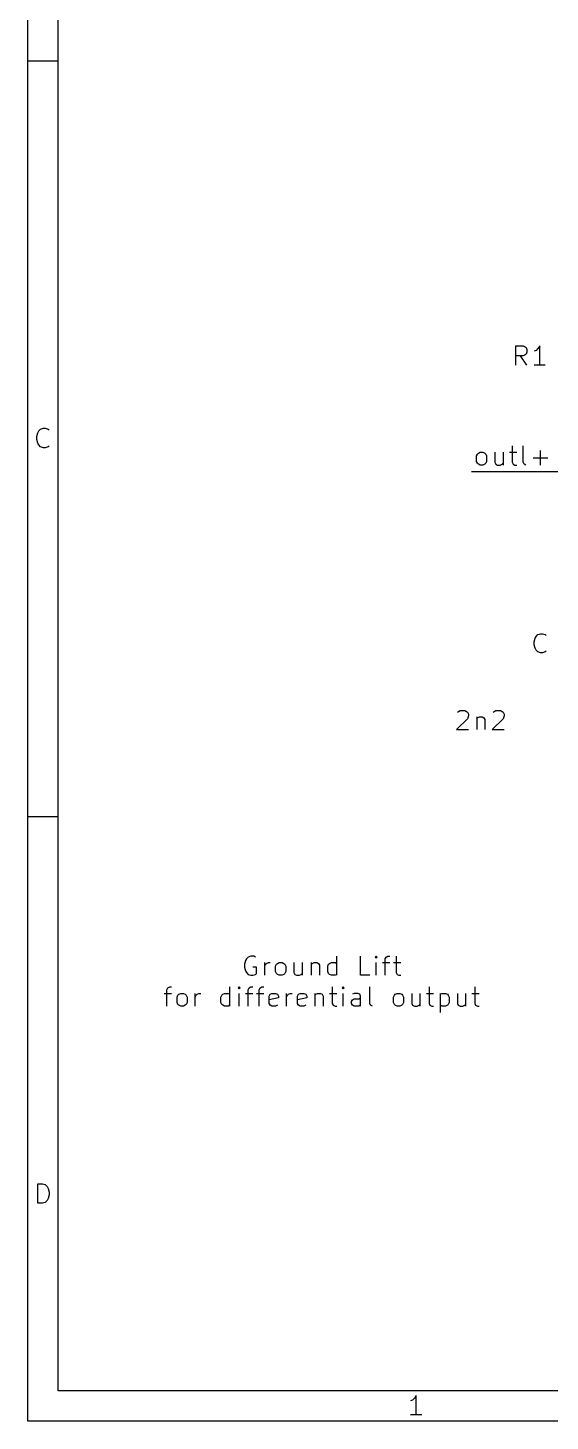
# Model space of a CAD drawing. Header units: millimetres. Extents: x 10 to 287, y -200 to -10.
# Drawn here: x 10 to 44.6, y -200 to -107.8 of the extents above; entities that cross this region are included whole.
import ezdxf

# ---------------------------------------------------------------- set-up
doc = ezdxf.new("R2010")
doc.units = ezdxf.units.MM
for name, color, linetype in [('GREENSIXTYFIVE', 129, 'CONTINUOUS'), ('LIGHTBLUE', 172, 'CONTINUOUS'), ('LIGHTGREEN', 92, 'CONTINUOUS'), ('RED', 14, 'CONTINUOUS'), ('REDSIX', 19, 'CONTINUOUS')]:
    doc.layers.add(name, color=color, linetype=linetype)

msp = doc.modelspace()

# ---------------------------------------------------------------- linework, layer by layer
at = {"layer": 'GREENSIXTYFIVE', "linetype": 'CONTINUOUS'}
for p, q in [((42.3235, -130.1192), (42.3235, -128.8492)), ((42.3235, -128.8492), (42.8073, -128.8492)), ((42.8073, -128.8492), (42.9283, -128.9097)), ((42.9283, -128.9097), (42.9888, -128.9702)), ((42.9888, -128.9702), (43.0492, -129.0911)), ((43.775, -129.0307), (43.654, -129.1516)), ((43.8959, -128.8492), (43.775, -129.0307)), ((43.8959, -130.1192), (43.8959, -128.8492)), ((42.8073, -129.5145), (42.3235, -129.5145)), ((43.0492, -130.1192), (42.6259, -129.5145)), ((42.9283, -129.454), (42.8073, -129.5145)), ((42.9888, -129.3935), (42.9283, -129.454)), ((43.0492, -129.2726), (42.9888, -129.3935)), ((43.0492, -129.0911), (43.0492, -129.2726)), ((43.654, -129.1516), (43.5331, -129.2121)), ((44.2588, -130.1192), (43.5331, -130.1192)), ((43.5331, -148.4435), (43.5935, -148.2016)), ((43.5935, -148.2016), (43.654, -148.0807)), ((43.654, -148.0807), (43.775, -147.9597)), ((43.775, -147.9597), (43.9564, -147.8992)), ((43.9564, -147.8992), (44.0773, -147.8992)), ((44.0773, -147.8992), (44.2588, -147.9597)), ((44.2588, -147.9597), (44.3192, -148.0202)), ((43.5331, -148.6249), (43.5331, -148.4435)), ((43.5935, -148.8668), (43.5331, -148.6249)), ((43.654, -148.9878), (43.5935, -148.8668)), ((43.775, -149.1088), (43.654, -148.9878)), ((43.9564, -149.1692), (43.775, -149.1088)), ((44.0773, -149.1692), (43.9564, -149.1692)), ((44.2588, -149.1088), (44.0773, -149.1692)), ((44.3192, -149.0483), (44.2588, -149.1088)), ((38.4531, -153.1002), (38.5135, -153.0397)), ((38.5135, -153.0397), (38.6345, -152.9792)), ((38.6345, -152.9792), (38.9369, -152.9792)), ((38.9369, -152.9792), (39.0578, -153.0397)), ((39.0578, -153.0397), (39.1183, -153.1002)), ((40.8116, -153.1002), (40.872, -153.0397)), ((40.872, -153.0397), (40.993, -152.9792)), ((40.993, -152.9792), (41.2954, -152.9792)), ((41.2954, -152.9792), (41.4163, -153.0397)), ((41.4163, -153.0397), (41.4768, -153.1002)), ((39.1183, -153.5235), (38.3926, -154.2492)), ((39.1183, -153.1002), (39.1788, -153.2211)), ((39.1788, -153.3421), (39.1183, -153.5235)), ((39.1788, -153.2211), (39.1788, -153.3421)), ((39.723, -153.4026), (39.723, -154.2492)), ((39.723, -153.5235), (39.7835, -153.463)), ((39.7835, -153.463), (39.9045, -153.4026)), ((39.9045, -153.4026), (40.0859, -153.4026)), ((40.0859, -153.4026), (40.2068, -153.463)), ((40.2068, -153.463), (40.2673, -153.584)), ((40.2673, -153.584), (40.2673, -154.2492)), ((41.4768, -153.5235), (40.7511, -154.2492)), ((41.4768, -153.1002), (41.5373, -153.2211)), ((41.5373, -153.3421), (41.4768, -153.5235)), ((41.5373, -153.2211), (41.5373, -153.3421)), ((38.3926, -154.2492), (39.1788, -154.2492)), ((40.7511, -154.2492), (41.5373, -154.2492))]:
    msp.add_line(p, q, dxfattribs=at)
at = {"layer": 'LIGHTBLUE', "linetype": 'CONTINUOUS'}
for p, q in [((24.4143, -169.5353), (24.3539, -169.7772)), ((24.4748, -169.4144), (24.4143, -169.5353)), ((24.5958, -169.2934), (24.4748, -169.4144)), ((24.7772, -169.2329), (24.5958, -169.2934)), ((24.9586, -169.2329), (24.7772, -169.2329)), ((25.0796, -169.2934), (24.9586, -169.2329)), ((30.4618, -170.5029), (30.4618, -169.2329)), ((32.0341, -170.5029), (32.0341, -169.2329)), ((33.0622, -169.2329), (33.0018, -169.2934)), ((33.0018, -169.2934), (33.0622, -169.3539)), ((33.1227, -169.2934), (33.0622, -169.2329)), ((33.0622, -169.2329), (33.0622, -169.3539)), ((33.0622, -169.3539), (33.1227, -169.2934)), ((33.667, -169.4144), (33.7275, -169.2934)), ((33.667, -170.5029), (33.667, -169.4144)), ((33.7275, -169.2934), (33.8485, -169.2329)), ((33.8485, -169.2329), (33.9694, -169.2329)), ((34.3927, -169.2329), (34.3927, -170.3215)), ((24.3539, -169.7772), (24.3539, -169.9586)), ((24.3539, -169.9586), (24.4143, -170.2005)), ((24.4143, -170.2005), (24.4748, -170.3215)), ((24.4748, -170.3215), (24.5958, -170.4425)), ((24.5958, -170.4425), (24.7772, -170.5029)), ((24.7772, -170.5029), (24.8981, -170.5029)), ((25.14, -169.9586), (24.8981, -169.9586)), ((24.8981, -170.5029), (25.0796, -170.4425)), ((25.0796, -170.4425), (25.14, -170.382)), ((25.14, -170.382), (25.14, -169.9586)), ((25.6843, -170.5029), (25.6843, -169.6563)), ((25.6843, -169.8982), (25.7448, -169.7772)), ((25.7448, -169.7772), (25.8053, -169.7167)), ((25.8053, -169.7167), (25.9262, -169.6563)), ((25.9262, -169.6563), (26.0472, -169.6563)), ((26.4101, -169.8982), (26.4705, -169.7772)), ((26.4101, -170.261), (26.4101, -169.8982)), ((26.4705, -170.382), (26.4101, -170.261)), ((26.4705, -169.7772), (26.531, -169.7167)), ((26.531, -170.4425), (26.4705, -170.382)), ((26.531, -169.7167), (26.652, -169.6563)), ((26.652, -170.5029), (26.531, -170.4425)), ((26.652, -169.6563), (26.8334, -169.6563)), ((26.8334, -170.5029), (26.652, -170.5029)), ((26.8334, -169.6563), (26.9543, -169.7167)), ((26.9543, -170.4425), (26.8334, -170.5029)), ((26.9543, -169.7167), (27.0148, -169.7772)), ((27.0148, -170.382), (26.9543, -170.4425)), ((27.0148, -169.7772), (27.0753, -169.8982)), ((27.0753, -170.261), (27.0148, -170.382)), ((27.0753, -169.8982), (27.0753, -170.261)), ((27.6195, -169.6563), (27.6195, -170.3215)), ((27.6195, -170.3215), (27.68, -170.4425)), ((27.68, -170.4425), (27.801, -170.5029)), ((27.801, -170.5029), (27.9824, -170.5029)), ((27.9824, -170.5029), (28.1033, -170.4425)), ((28.1033, -170.4425), (28.1638, -170.382)), ((28.1638, -169.6563), (28.1638, -170.5029)), ((28.7685, -169.6563), (28.7685, -170.5029)), ((28.7685, -169.7772), (28.829, -169.7167)), ((28.829, -169.7167), (28.95, -169.6563)), ((28.95, -169.6563), (29.1314, -169.6563)), ((29.1314, -169.6563), (29.2523, -169.7167)), ((29.2523, -169.7167), (29.3128, -169.8377)), ((29.3128, -169.8377), (29.3128, -170.5029)), ((29.8571, -169.8982), (29.9175, -169.7772)), ((29.8571, -170.261), (29.8571, -169.8982)), ((29.9175, -170.382), (29.8571, -170.261)), ((29.9175, -169.7772), (29.978, -169.7167)), ((29.978, -170.4425), (29.9175, -170.382)), ((29.978, -169.7167), (30.099, -169.6563)), ((30.099, -170.5029), (29.978, -170.4425)), ((30.099, -169.6563), (30.3409, -169.6563)), ((30.3409, -170.5029), (30.099, -170.5029)), ((30.3409, -169.6563), (30.4618, -169.7167)), ((30.4618, -170.4425), (30.3409, -170.5029)), ((32.6389, -170.5029), (32.0341, -170.5029)), ((33.0622, -170.5029), (33.0622, -169.6563)), ((33.4856, -169.6563), (33.9694, -169.6563)), ((34.2113, -169.6563), (34.6951, -169.6563)), ((34.3927, -170.3215), (34.4532, -170.4425)), ((34.4532, -170.4425), (34.5742, -170.5029)), ((34.5742, -170.5029), (34.6951, -170.5029)), ((19.2134, -171.459), (19.2739, -171.338)), ((19.2134, -172.5475), (19.2134, -171.459)), ((19.2739, -171.338), (19.3949, -171.2775)), ((19.3949, -171.2775), (19.5158, -171.2775)), ((23.3862, -172.5475), (23.3862, -171.2775)), ((23.9909, -171.2775), (23.9305, -171.338)), ((23.9305, -171.338), (23.9909, -171.3985)), ((24.0514, -171.338), (23.9909, -171.2775)), ((23.9909, -171.2775), (23.9909, -171.3985)), ((23.9909, -171.3985), (24.0514, -171.338)), ((24.5957, -171.459), (24.6562, -171.338)), ((24.5957, -172.5475), (24.5957, -171.459)), ((24.6562, -171.338), (24.7772, -171.2775)), ((24.7772, -171.2775), (24.8981, -171.2775)), ((25.3214, -171.459), (25.3819, -171.338)), ((25.3214, -172.5475), (25.3214, -171.459)), ((25.3819, -171.338), (25.5029, -171.2775)), ((25.5029, -171.2775), (25.6238, -171.2775)), ((30.1595, -171.2775), (30.1595, -172.3661)), ((30.8852, -171.2775), (30.8248, -171.338)), ((30.8248, -171.338), (30.8852, -171.3985)), ((30.9457, -171.338), (30.8852, -171.2775)), ((30.8852, -171.2775), (30.8852, -171.3985)), ((30.8852, -171.3985), (30.9457, -171.338)), ((32.639, -172.3661), (32.639, -171.2775)), ((36.5698, -171.2775), (36.5698, -172.3661)), ((39.5935, -171.2775), (39.5935, -172.3661)), ((19.032, -171.7009), (19.5158, -171.7009)), ((19.8787, -171.9428), (19.9391, -171.8218)), ((19.8787, -172.3056), (19.8787, -171.9428)), ((19.9391, -172.4266), (19.8787, -172.3056)), ((19.9391, -171.8218), (19.9996, -171.7613)), ((19.9996, -171.7613), (20.1206, -171.7009)), ((20.1206, -171.7009), (20.302, -171.7009)), ((20.302, -171.7009), (20.4229, -171.7613)), ((20.4229, -171.7613), (20.4834, -171.8218)), ((20.4834, -171.8218), (20.5439, -171.9428)), ((20.5439, -172.3056), (20.4834, -172.4266)), ((20.5439, -171.9428), (20.5439, -172.3056)), ((21.0881, -172.5475), (21.0881, -171.7009)), ((21.0881, -171.9428), (21.1486, -171.8218)), ((21.1486, -171.8218), (21.2091, -171.7613)), ((21.2091, -171.7613), (21.33, -171.7009)), ((21.33, -171.7009), (21.451, -171.7009)), ((22.7815, -171.9428), (22.8419, -171.8218)), ((22.7815, -172.3056), (22.7815, -171.9428)), ((22.8419, -172.4266), (22.7815, -172.3056)), ((22.8419, -171.8218), (22.9024, -171.7613)), ((22.9024, -171.7613), (23.0234, -171.7009)), ((23.0234, -171.7009), (23.2653, -171.7009)), ((23.2653, -171.7009), (23.3862, -171.7613)), ((23.9909, -172.5475), (23.9909, -171.7009)), ((24.4143, -171.7009), (24.8981, -171.7009)), ((25.14, -171.7009), (25.6238, -171.7009)), ((25.9867, -171.8823), (26.0471, -171.7613)), ((25.9867, -172.3661), (25.9867, -171.8823)), ((26.5914, -172.0032), (25.9867, -172.1242)), ((26.0471, -172.4871), (25.9867, -172.3661)), ((26.0471, -171.7613), (26.1681, -171.7009)), ((26.1681, -171.7009), (26.41, -171.7009)), ((26.41, -171.7009), (26.5309, -171.7613)), ((26.5309, -171.7613), (26.5914, -171.8823)), ((26.5914, -171.8823), (26.5914, -172.0032)), ((27.1357, -172.5475), (27.1357, -171.7009)), ((27.1357, -171.9428), (27.1962, -171.8218)), ((27.1962, -171.8218), (27.2567, -171.7613)), ((27.2567, -171.7613), (27.3776, -171.7009)), ((27.3776, -171.7009), (27.4986, -171.7009)), ((27.8615, -171.8823), (27.9219, -171.7613)), ((27.8615, -172.3661), (27.8615, -171.8823)), ((28.4662, -172.0032), (27.8615, -172.1242)), ((27.9219, -172.4871), (27.8615, -172.3661)), ((27.9219, -171.7613), (28.0429, -171.7009)), ((28.0429, -171.7009), (28.2848, -171.7009)), ((28.2848, -171.7009), (28.4057, -171.7613)), ((28.4057, -171.7613), (28.4662, -171.8823)), ((28.4662, -171.8823), (28.4662, -172.0032)), ((29.0105, -171.7009), (29.0105, -172.5475)), ((29.0105, -171.8218), (29.071, -171.7613)), ((29.071, -171.7613), (29.192, -171.7009)), ((29.192, -171.7009), (29.3734, -171.7009)), ((29.3734, -171.7009), (29.4943, -171.7613)), ((29.4943, -171.7613), (29.5548, -171.8823)), ((29.5548, -171.8823), (29.5548, -172.5475)), ((29.9781, -171.7009), (30.4619, -171.7009)), ((30.1595, -172.3661), (30.22, -172.4871)), ((30.8852, -172.5475), (30.8852, -171.7009)), ((31.4296, -172.2451), (31.49, -172.1242)), ((31.4296, -172.3661), (31.4296, -172.2451)), ((31.49, -172.4871), (31.4296, -172.3661)), ((31.611, -171.7009), (31.49, -171.7613)), ((31.49, -172.1242), (31.611, -172.0637)), ((31.8529, -171.7009), (31.611, -171.7009)), ((31.611, -172.0637), (31.9134, -172.0637)), ((31.9738, -171.7613), (31.8529, -171.7009)), ((31.9134, -172.0637), (32.0343, -172.0032)), ((32.0343, -171.8823), (31.9738, -171.7613)), ((32.0343, -172.5475), (32.0343, -171.8823)), ((32.6995, -172.4871), (32.639, -172.3661)), ((34.2114, -171.9428), (34.2718, -171.8218)), ((34.2114, -172.3056), (34.2114, -171.9428)), ((34.2718, -172.4266), (34.2114, -172.3056)), ((34.2718, -171.8218), (34.3323, -171.7613)), ((34.3323, -171.7613), (34.4533, -171.7009)), ((34.4533, -171.7009), (34.6347, -171.7009)), ((34.6347, -171.7009), (34.7556, -171.7613)), ((34.7556, -171.7613), (34.8161, -171.8218)), ((34.8161, -171.8218), (34.8766, -171.9428)), ((34.8766, -172.3056), (34.8161, -172.4266)), ((34.8766, -171.9428), (34.8766, -172.3056)), ((35.4208, -171.7009), (35.4208, -172.3661)), ((35.4208, -172.3661), (35.4813, -172.4871)), ((35.9651, -171.7009), (35.9651, -172.5475)), ((36.3884, -171.7009), (36.8722, -171.7009)), ((36.5698, -172.3661), (36.6303, -172.4871)), ((37.2955, -171.7009), (37.2955, -172.9709)), ((37.2955, -171.7613), (37.4165, -171.7009)), ((37.4165, -171.7009), (37.6584, -171.7009)), ((37.6584, -171.7009), (37.7793, -171.7613)), ((37.7793, -171.7613), (37.8398, -171.8218)), ((37.8398, -171.8218), (37.9003, -171.9428)), ((37.9003, -172.3056), (37.8398, -172.4266)), ((37.9003, -171.9428), (37.9003, -172.3056)), ((38.4445, -171.7009), (38.4445, -172.3661)), ((38.4445, -172.3661), (38.505, -172.4871)), ((38.9888, -171.7009), (38.9888, -172.5475)), ((39.4121, -171.7009), (39.8959, -171.7009)), ((39.5935, -172.3661), (39.654, -172.4871)), ((19.9996, -172.4871), (19.9391, -172.4266)), ((20.1206, -172.5475), (19.9996, -172.4871)), ((20.302, -172.5475), (20.1206, -172.5475)), ((20.4229, -172.4871), (20.302, -172.5475)), ((20.4834, -172.4266), (20.4229, -172.4871)), ((22.9024, -172.4871), (22.8419, -172.4266)), ((23.0234, -172.5475), (22.9024, -172.4871)), ((23.2653, -172.5475), (23.0234, -172.5475)), ((23.3862, -172.4871), (23.2653, -172.5475)), ((26.1681, -172.5475), (26.0471, -172.4871)), ((26.41, -172.5475), (26.1681, -172.5475)), ((26.5309, -172.4871), (26.41, -172.5475)), ((28.0429, -172.5475), (27.9219, -172.4871)), ((28.2848, -172.5475), (28.0429, -172.5475)), ((28.4057, -172.4871), (28.2848, -172.5475)), ((30.22, -172.4871), (30.341, -172.5475)), ((30.341, -172.5475), (30.4619, -172.5475)), ((31.611, -172.5475), (31.49, -172.4871)), ((31.9134, -172.5475), (31.611, -172.5475)), ((32.0343, -172.4871), (31.9134, -172.5475)), ((32.8205, -172.5475), (32.6995, -172.4871)), ((34.3323, -172.4871), (34.2718, -172.4266)), ((34.4533, -172.5475), (34.3323, -172.4871)), ((34.6347, -172.5475), (34.4533, -172.5475)), ((34.7556, -172.4871), (34.6347, -172.5475)), ((34.8161, -172.4266), (34.7556, -172.4871)), ((35.4813, -172.4871), (35.6023, -172.5475)), ((35.6023, -172.5475), (35.7837, -172.5475)), ((35.7837, -172.5475), (35.9046, -172.4871)), ((35.9046, -172.4871), (35.9651, -172.4266)), ((36.6303, -172.4871), (36.7513, -172.5475)), ((36.7513, -172.5475), (36.8722, -172.5475)), ((37.4165, -172.5475), (37.2955, -172.4871)), ((37.6584, -172.5475), (37.4165, -172.5475)), ((37.7793, -172.4871), (37.6584, -172.5475)), ((37.8398, -172.4266), (37.7793, -172.4871)), ((38.505, -172.4871), (38.626, -172.5475)), ((38.626, -172.5475), (38.8074, -172.5475)), ((38.8074, -172.5475), (38.9283, -172.4871)), ((38.9283, -172.4871), (38.9888, -172.4266)), ((39.654, -172.4871), (39.775, -172.5475)), ((39.775, -172.5475), (39.8959, -172.5475))]:
    msp.add_line(p, q, dxfattribs=at)
at = {"layer": 'LIGHTGREEN', "linetype": 'CONTINUOUS'}
msp.add_line((39.37, -137.16), (46.99, -137.16), dxfattribs=at)
at = {"layer": 'RED', "linetype": 'CONTINUOUS'}
for p, q in [((10, -200.0072), (10, -10)), ((12, -198.0072), (12, -12)), ((10, -110), (12, -110)), ((10.5976, -134.8508), (10.6595, -134.6032)), ((10.6595, -134.6032), (10.7214, -134.4794)), ((10.7214, -134.4794), (10.8452, -134.3556)), ((10.8452, -134.3556), (11.0309, -134.2937)), ((11.0309, -134.2937), (11.1547, -134.2937)), ((11.1547, -134.2937), (11.3404, -134.3556)), ((11.3404, -134.3556), (11.4023, -134.4175)), ((10.5976, -135.0365), (10.5976, -134.8508)), ((10.6595, -135.2841), (10.5976, -135.0365)), ((10.7214, -135.4079), (10.6595, -135.2841)), ((10.8452, -135.5318), (10.7214, -135.4079)), ((11.0309, -135.5937), (10.8452, -135.5318)), ((11.3404, -135.5318), (11.1547, -135.5937)), ((11.4023, -135.4698), (11.3404, -135.5318)), ((11.1547, -135.5937), (11.0309, -135.5937)), ((10, -160), (12, -160)), ((10.6595, -185.5937), (10.6595, -184.2937)), ((10.6595, -184.2937), (10.969, -184.2937)), ((10.969, -184.2937), (11.1547, -184.3556)), ((11.1547, -184.3556), (11.2785, -184.4794)), ((11.2785, -184.4794), (11.3404, -184.6032)), ((11.3404, -185.2841), (11.2785, -185.4079)), ((11.3404, -184.6032), (11.4023, -184.8508)), ((11.4023, -185.0365), (11.3404, -185.2841)), ((11.4023, -184.8508), (11.4023, -185.0365)), ((10.969, -185.5937), (10.6595, -185.5937)), ((11.1547, -185.5318), (10.969, -185.5937)), ((11.2785, -185.4079), (11.1547, -185.5318)), ((285.0022, -198.0072), (12, -198.0072)), ((35.47, -198.6104), (35.3462, -198.6723)), ((35.5938, -198.4866), (35.47, -198.6104)), ((35.7176, -198.3009), (35.5938, -198.4866)), ((35.7176, -199.6009), (35.7176, -198.3009)), ((287.0022, -200.0072), (10, -200.0072)), ((36.089, -199.6009), (35.3462, -199.6009))]:
    msp.add_line(p, q, dxfattribs=at)
at = {"layer": 'REDSIX', "linetype": 'CONTINUOUS'}
for p, q in [((42.0747, -135.4658), (42.0747, -136.5544)), ((42.8004, -136.5544), (42.8004, -135.4658)), ((39.7163, -136.1311), (39.7767, -136.0101)), ((39.7163, -136.4939), (39.7163, -136.1311)), ((39.7767, -136.0101), (39.8372, -135.9496)), ((39.8372, -135.9496), (39.9582, -135.8892)), ((39.9582, -135.8892), (40.1396, -135.8892)), ((40.1396, -135.8892), (40.2605, -135.9496)), ((40.2605, -135.9496), (40.321, -136.0101)), ((40.321, -136.0101), (40.3815, -136.1311)), ((40.3815, -136.1311), (40.3815, -136.4939)), ((40.9257, -135.8892), (40.9257, -136.5544)), ((41.47, -135.8892), (41.47, -136.7358)), ((41.8933, -135.8892), (42.3771, -135.8892)), ((43.4656, -136.252), (44.4333, -136.252)), ((43.9494, -136.7358), (43.9494, -135.7682)), ((39.7767, -136.6149), (39.7163, -136.4939)), ((39.8372, -136.6754), (39.7767, -136.6149)), ((39.9582, -136.7358), (39.8372, -136.6754)), ((40.1396, -136.7358), (39.9582, -136.7358)), ((40.2605, -136.6754), (40.1396, -136.7358)), ((40.321, -136.6149), (40.2605, -136.6754)), ((40.3815, -136.4939), (40.321, -136.6149)), ((40.9257, -136.5544), (40.9862, -136.6754)), ((40.9862, -136.6754), (41.1072, -136.7358)), ((41.1072, -136.7358), (41.2886, -136.7358)), ((41.2886, -136.7358), (41.4095, -136.6754)), ((41.4095, -136.6754), (41.47, -136.6149)), ((42.0747, -136.5544), (42.1352, -136.6754)), ((42.1352, -136.6754), (42.2562, -136.7358)), ((42.2562, -136.7358), (42.3771, -136.7358)), ((42.8609, -136.6754), (42.8004, -136.5544)), ((42.9819, -136.7358), (42.8609, -136.6754))]:
    msp.add_line(p, q, dxfattribs=at)

doc.saveas('drawing.dxf')
